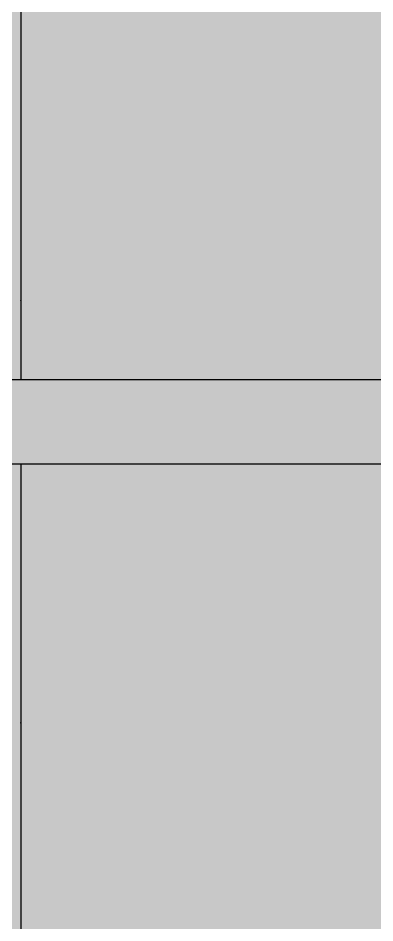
# Model space of a CAD drawing. Header units: millimetres. Extents: x 13515 to 183937, y -33900 to -660.
# Drawn here: x 60219.757 to 60221.016, y -20677.115 to -20673.915 of the extents above; entities that cross this region are included whole.
import ezdxf

# ---------------------------------------------------------------- set-up
doc = ezdxf.new("R2010")
doc.units = ezdxf.units.MM
doc.header["$LTSCALE"] = 100
doc.header["$MEASUREMENT"] = 0
doc.linetypes.add('HIDDEN', pattern=[2, 1, -1])
doc.layers.get('0').update_dxf_attribs({"linetype": 'CONTINUOUS'})
for name, color, linetype in [('254', 254, 'CONTINUOUS'), ('ELE9', 9, 'CONTINUOUS'), ('LED', 7, 'CONTINUOUS'), ('TOI', 12, 'CONTINUOUS')]:
    doc.layers.add(name, color=color, linetype=linetype)

# ---------------------------------------------------------------- blocks, each defined once
blk = doc.blocks.new('I2-샤워수전')
at = {"layer": 'TOI'}
for p, q in [((-139.9801, -95.5), (-139.9801, 269.9818)), ((-139.9801, -37.0004), (-140, -37.0004)), ((-85, -95.5), (-375, -95.5)), ((-85, -114.5), (-375, -114.5)), ((-140, -132.3411), (-140, -114.4999)), ((-139.9801, -235.5307), (-139.9801, -114.4999)), ((-139.9802, -132.3411), (-140, -132.3411))]:
    blk.add_line(p, q, dxfattribs=at)
at = {"layer": 'TOI', "color": 8}
blk.add_line((-140, -95.5), (-140, -37.0004), dxfattribs=at)
at = {"layer": 'TOI'}
for centre, start, end in [((-129, -37.0004), 179.47446, 180), ((-129, -132.3411), 180, 180.52376)]:
    blk.add_arc(centre, 11, start, end, dxfattribs=at)
blk = doc.blocks.new('B2FF')
at = {"layer": 'ELE9', "ltscale": 0.1, "extrusion": (0, 0, -1), "xscale": -1, "zscale": -1, "rotation": 180}
blk.add_blockref('I2-샤워수전', (-37344599.72, 548866.33), dxfattribs=at)

msp = doc.modelspace()

# ---------------------------------------------------------------- hatches: boundary and pattern name
at = {"layer": '254', "ltscale": 10000}
h = msp.add_hatch(color=256, dxfattribs=at)
h.dxf.hatch_style = 1
edge = h.paths.add_edge_path()
edge.add_arc((60080.0147, -20680.8457), 40, 90, 180)
edge.add_line((60040.0147, -20680.8457), (60040.0147, -20739.1814))
edge.add_arc((60080.0147, -20739.1814), 40, 180, 270)
edge.add_line((60080.0147, -20779.1814), (60192.5702, -20779.1814))
edge.add_arc((60192.5702, -20739.1814), 40, 270, 360)
edge.add_line((60232.5702, -20739.1814), (60232.5702, -20680.8457))
edge.add_arc((60192.5702, -20680.8457), 40, 0, 90)
edge.add_line((60192.5702, -20640.8457), (60080.0147, -20640.8457))

# ---------------------------------------------------------------- next in the draw order: block references
at = {"xscale": 0.01565177005511743, "yscale": 0.01565177005511743, "zscale": 0.01565177005511743}
msp.add_blockref('B2FF', (-524291.5122, -29267.7151), dxfattribs=at)

# ---------------------------------------------------------------- next in the draw order: linework, layer by layer
at = {"layer": 'LED', "color": 6, "linetype": 'HIDDEN', "ltscale": 0.3, "const_width": 8}
msp.add_lwpolyline([(60080.0147, -20640.8457, 0.414214), (60040.0147, -20680.8457), (60040.0147, -20739.1814, 0.414214), (60080.0147, -20779.1814), (60192.5702, -20779.1814, 0.414214), (60232.5702, -20739.1814), (60232.5702, -20680.8457, 0.414214), (60192.5702, -20640.8457)], format="xyb", close=True, dxfattribs=at)

doc.saveas('drawing.dxf')
